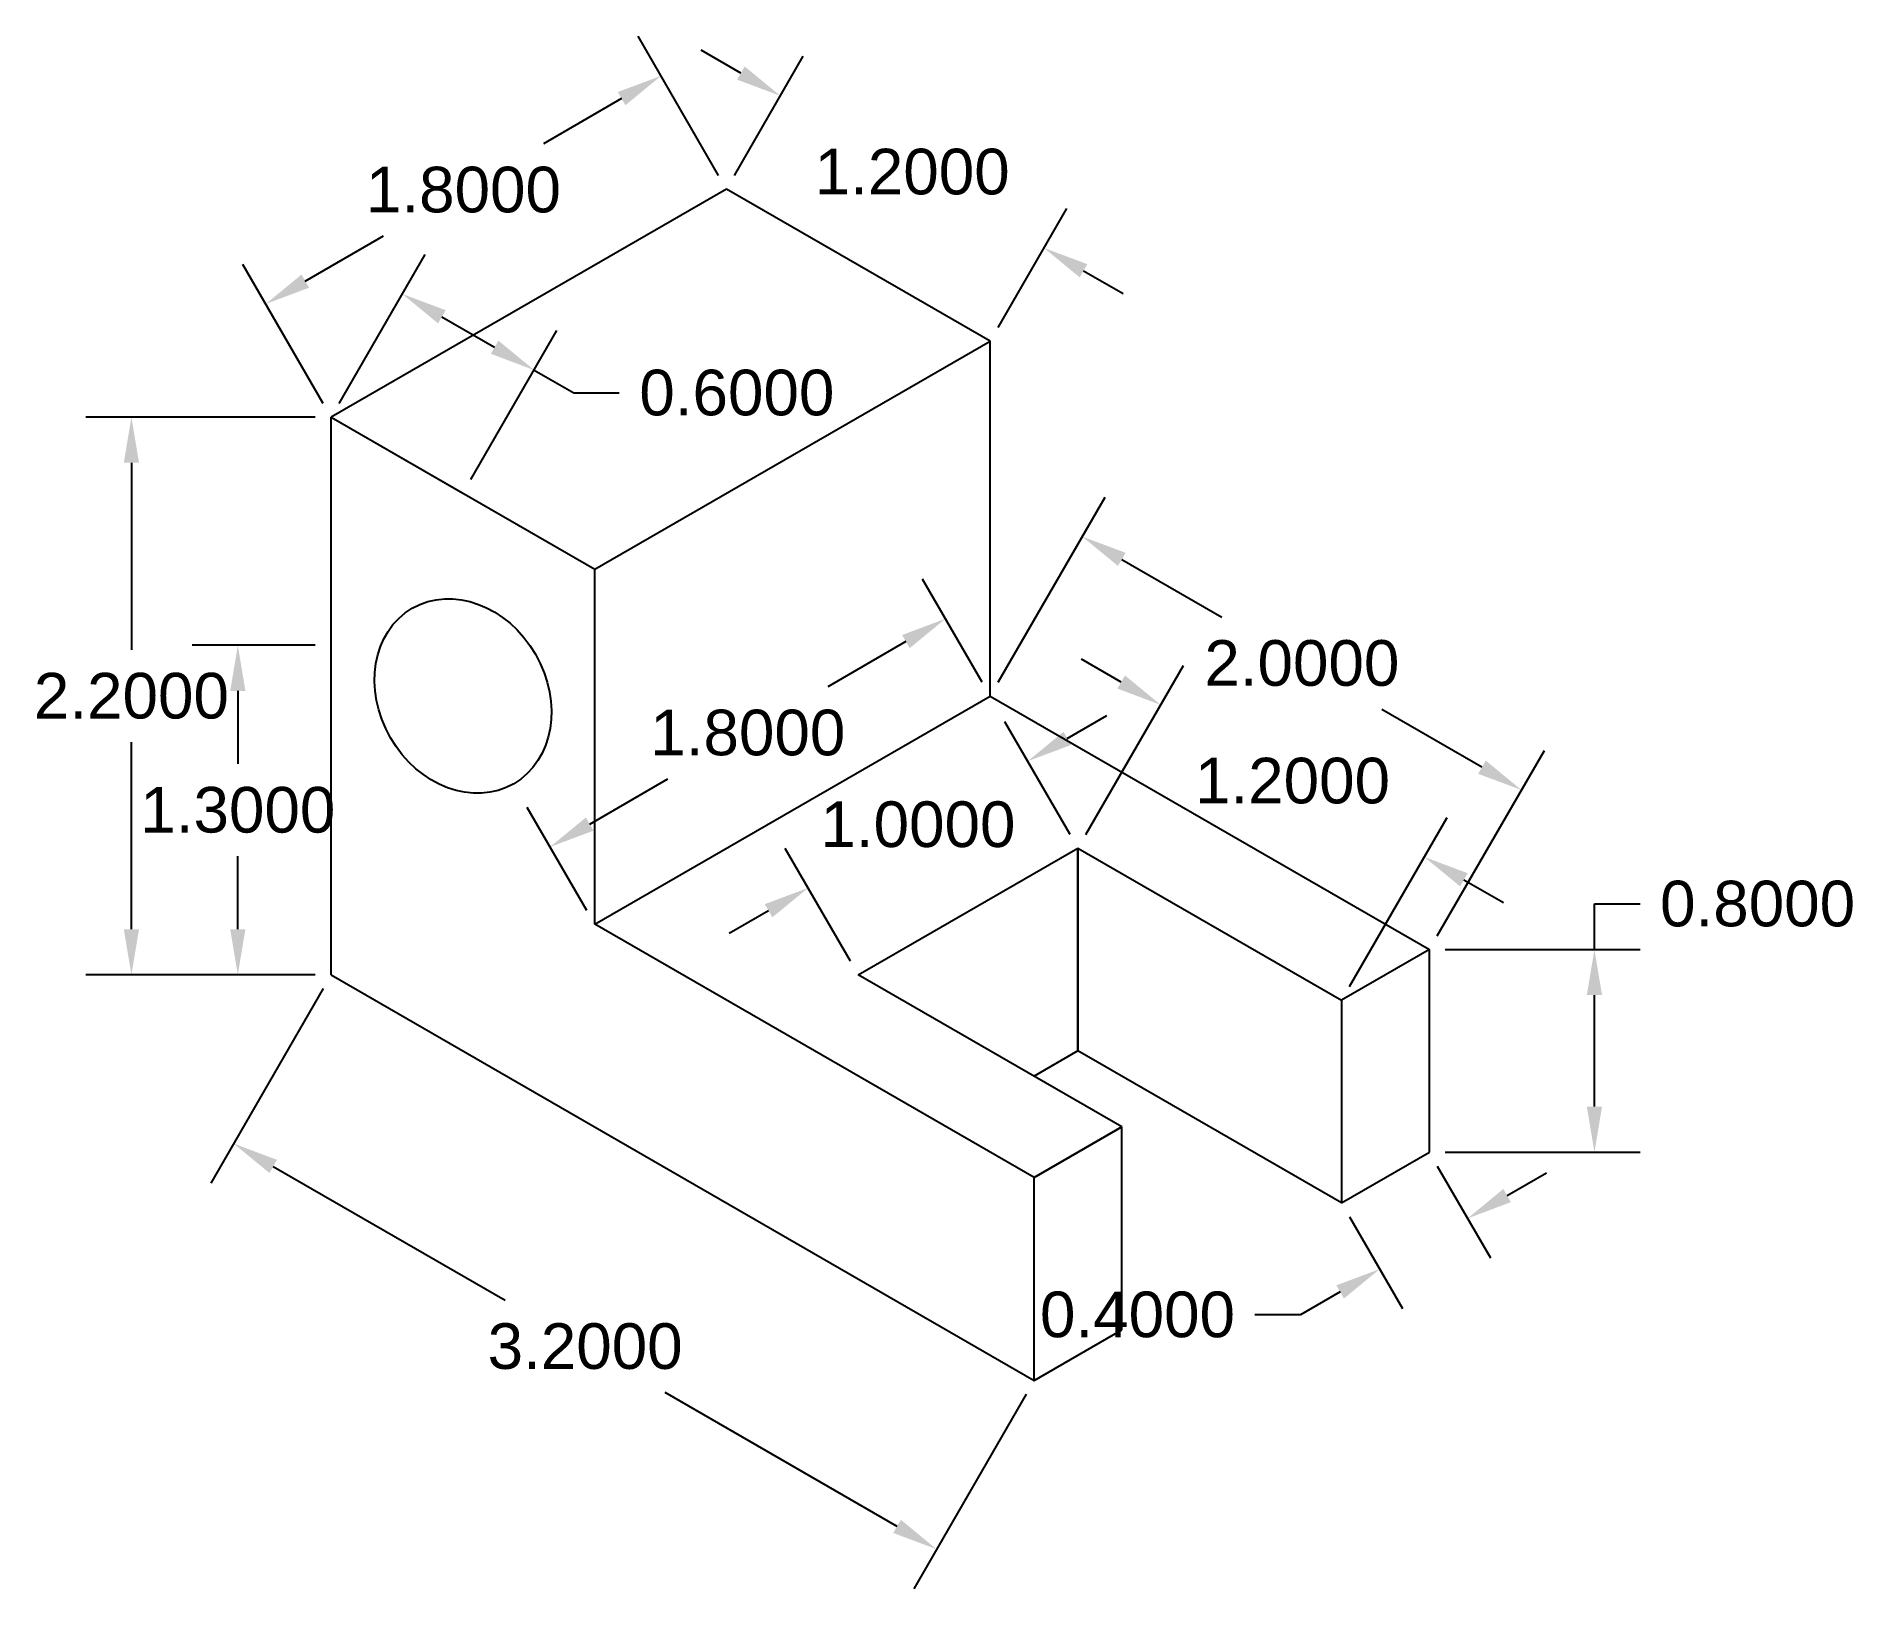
# Model space of a CAD drawing. Header units: metres. Extents: x 260966.77 to 260973.93, y 158102.56 to 158108.68.
import ezdxf

# ---------------------------------------------------------------- set-up
doc = ezdxf.new("R2010")
doc.units = ezdxf.units.M
doc.header["$MEASUREMENT"] = 0
doc.styles.get("Standard").update_dxf_attribs({"font": 'arial.ttf'})
doc.dimstyles.get("Standard").update_dxf_attribs({"dimtxt": 0.18, "dimasz": 0.18, "dimexe": 0.18, "dimexo": 0.0625, "dimgap": 0.09, "dimtad": 0, "dimtih": 1, "dimtoh": 1, "dimdec": 4, "dimzin": 0, "dimdsep": 46, "dimtxsty": 'Standard', "dimcen": 0.09, "dimadec": 0, "dimazin": 0, "dimtfac": 1, "dimtdec": 4, "dimtofl": 0, "dimtmove": 0, "dimatfit": 3, "dimfxl": 1, "dimtolj": 1, "dimtzin": 0, "dimarcsym": 0})

# ---------------------------------------------------------------- blocks, each defined once
blk = doc.blocks.new('*D2')
at = {"color": 0, "lineweight": -2, "transparency": 16777216}
for p, q in [((260967.8686, 158107.178), (260966.9634, 158107.178)), ((260967.1434, 158106.998), (260967.1434, 158106.2599)), ((260967.1434, 158105.158), (260967.1434, 158105.8961)), ((260967.8686, 158104.978), (260966.9634, 158104.978))]:
    blk.add_line(p, q, dxfattribs=at)
at = {"color": 0, "transparency": 16777216}
for points in [[(260967.1134, 158106.998), (260967.1734, 158106.998), (260967.1434, 158107.178)], [(260967.1134, 158105.158), (260967.1734, 158105.158), (260967.1434, 158104.978)]]:
    blk.add_solid(points, dxfattribs=at)
at = {"layer": 'Defpoints', "color": 0, "transparency": 16777216}
for p in [(260967.9311, 158107.178), (260967.1434, 158104.978), (260967.9311, 158104.978)]:
    blk.add_point(p, dxfattribs=at)
at = {"color": 0, "transparency": 16777216, "insert": (260967.1434, 158106.078), "char_height": 0.18, "attachment_point": 5}
blk.add_mtext('\\A1;2.2000', dxfattribs=at)
blk = doc.blocks.new('*D4')
at = {"color": 0, "lineweight": -2, "transparency": 16777216}
for p, q in [((260967.8999, 158104.9238), (260967.4568, 158104.1563)), ((260967.7026, 158104.2222), (260968.6172, 158103.6942)), ((260970.1622, 158102.8022), (260969.2476, 158103.3303)), ((260970.6712, 158103.3238), (260970.228, 158102.5563))]:
    blk.add_line(p, q, dxfattribs=at)
at = {"color": 0, "transparency": 16777216}
for points in [[(260967.7176, 158104.2482), (260967.6876, 158104.1962), (260967.5468, 158104.3122)], [(260970.1772, 158102.8282), (260970.1472, 158102.7762), (260970.318, 158102.7122)]]:
    blk.add_solid(points, dxfattribs=at)
at = {"layer": 'Defpoints', "color": 0, "transparency": 16777216}
for p in [(260967.9311, 158104.978), (260970.7024, 158103.378), (260970.318, 158102.7122)]:
    blk.add_point(p, dxfattribs=at)
at = {"color": 0, "transparency": 16777216, "insert": (260968.9324, 158103.5122), "char_height": 0.18, "attachment_point": 5}
blk.add_mtext('\\A1;3.2000', dxfattribs=at)
blk = doc.blocks.new('*D5')
at = {"color": 0, "lineweight": -2, "transparency": 16777216}
for p, q in [((260969.4587, 158108.1321), (260969.1421, 158108.6806)), ((260969.0762, 158108.4347), (260968.7677, 158108.2566)), ((260967.8291, 158107.7147), (260968.1376, 158107.8928)), ((260967.8999, 158107.2321), (260967.5832, 158107.7806))]:
    blk.add_line(p, q, dxfattribs=at)
at = {"color": 0, "transparency": 16777216}
for points in [[(260969.0612, 158108.4607), (260969.0912, 158108.4087), (260969.2321, 158108.5247)], [(260967.8141, 158107.7407), (260967.8441, 158107.6887), (260967.6732, 158107.6247)]]:
    blk.add_solid(points, dxfattribs=at)
at = {"layer": 'Defpoints', "color": 0, "transparency": 16777216}
for p in [(260969.2321, 158108.5247), (260969.49, 158108.078), (260967.9311, 158107.178)]:
    blk.add_point(p, dxfattribs=at)
at = {"color": 0, "transparency": 16777216, "insert": (260968.4526, 158108.0747), "char_height": 0.18, "attachment_point": 5}
blk.add_mtext('\\A1;1.8000', dxfattribs=at)
blk = doc.blocks.new('*D6')
at = {"color": 0, "lineweight": -2, "transparency": 16777216}
for p, q in [((260969.5464, 158108.5357), (260969.3905, 158108.6257)), ((260969.5212, 158108.1321), (260969.7923, 158108.6016)), ((260970.5605, 158107.5321), (260970.8315, 158108.0016)), ((260970.8974, 158107.7557), (260971.0533, 158107.6657))]:
    blk.add_line(p, q, dxfattribs=at)
at = {"color": 0, "transparency": 16777216}
for points in [[(260969.5614, 158108.5617), (260969.5314, 158108.5097), (260969.7023, 158108.4457)], [(260970.9124, 158107.7817), (260970.8824, 158107.7297), (260970.7415, 158107.8457)]]:
    blk.add_solid(points, dxfattribs=at)
at = {"layer": 'Defpoints', "color": 0, "transparency": 16777216}
for p in [(260969.49, 158108.078), (260970.7415, 158107.8457), (260970.5292, 158107.478)]:
    blk.add_point(p, dxfattribs=at)
at = {"color": 0, "transparency": 16777216, "insert": (260970.2219, 158108.1457), "char_height": 0.18, "attachment_point": 5}
blk.add_mtext('\\A1;1.2000', dxfattribs=at)
blk = doc.blocks.new('*D7')
at = {"color": 0, "lineweight": -2, "transparency": 16777216}
for p, q in [((260970.5605, 158106.1321), (260970.9824, 158106.8629)), ((260971.0483, 158106.6171), (260971.4434, 158106.389)), ((260972.4686, 158105.7971), (260972.0735, 158106.0252)), ((260972.2925, 158105.1321), (260972.7145, 158105.8629))]:
    blk.add_line(p, q, dxfattribs=at)
at = {"color": 0, "transparency": 16777216}
for points in [[(260971.0633, 158106.643), (260971.0333, 158106.5911), (260970.8924, 158106.7071)], [(260972.4836, 158105.823), (260972.4536, 158105.7711), (260972.6245, 158105.7071)]]:
    blk.add_solid(points, dxfattribs=at)
at = {"layer": 'Defpoints', "color": 0, "transparency": 16777216}
for p in [(260970.5292, 158106.078), (260972.6245, 158105.7071), (260972.2613, 158105.078)]:
    blk.add_point(p, dxfattribs=at)
at = {"color": 0, "transparency": 16777216, "insert": (260971.7584, 158106.2071), "char_height": 0.18, "attachment_point": 5}
blk.add_mtext('\\A1;2.0000', dxfattribs=at)
blk = doc.blocks.new('*D8')
at = {"color": 0, "lineweight": -2, "transparency": 16777216}
for p, q in [((260970.8335, 158105.9109), (260970.9894, 158106.0009)), ((260970.8444, 158105.5321), (260970.5877, 158105.9767)), ((260969.9783, 158105.0321), (260969.7216, 158105.4767)), ((260969.6557, 158105.2309), (260969.4999, 158105.1409))]:
    blk.add_line(p, q, dxfattribs=at)
at = {"color": 0, "transparency": 16777216}
for points in [[(260970.8185, 158105.9368), (260970.8485, 158105.8849), (260970.6777, 158105.8209)], [(260969.6407, 158105.2568), (260969.6707, 158105.2049), (260969.8116, 158105.3209)]]:
    blk.add_solid(points, dxfattribs=at)
at = {"layer": 'Defpoints', "color": 0, "transparency": 16777216}
for p in [(260970.8756, 158105.478), (260969.8116, 158105.3209), (260970.0096, 158104.978)]:
    blk.add_point(p, dxfattribs=at)
at = {"color": 0, "transparency": 16777216, "insert": (260970.2446, 158105.5709), "char_height": 0.18, "attachment_point": 5}
blk.add_mtext('\\A1;1.0000', dxfattribs=at)
blk = doc.blocks.new('*D9')
at = {"color": 0, "lineweight": -2, "transparency": 16777216}
for p, q in [((260972.2925, 158104.2238), (260972.5018, 158103.8613)), ((260972.5677, 158104.1072), (260972.7236, 158104.1972)), ((260971.9461, 158104.0238), (260972.1554, 158103.6613)), ((260971.9095, 158103.7272), (260971.7536, 158103.6372)), ((260971.7536, 158103.6372), (260971.5736, 158103.6372))]:
    blk.add_line(p, q, dxfattribs=at)
at = {"color": 0, "transparency": 16777216}
for points in [[(260972.5527, 158104.1332), (260972.5827, 158104.0812), (260972.4118, 158104.0172)], [(260971.8945, 158103.7532), (260971.9245, 158103.7012), (260972.0654, 158103.8172)]]:
    blk.add_solid(points, dxfattribs=at)
at = {"layer": 'Defpoints', "color": 0, "transparency": 16777216}
for p in [(260972.2613, 158104.278), (260971.9148, 158104.078), (260972.0654, 158103.8172)]:
    blk.add_point(p, dxfattribs=at)
at = {"color": 0, "transparency": 16777216, "insert": (260971.1103, 158103.6372), "char_height": 0.18, "attachment_point": 5}
blk.add_mtext('\\A1;0.4000', dxfattribs=at)
blk = doc.blocks.new('*D10')
at = {"color": 0, "lineweight": -2, "transparency": 16777216}
for p, q in [((260972.912, 158105.078), (260972.912, 158105.258)), ((260972.912, 158105.258), (260973.092, 158105.258)), ((260972.3238, 158105.078), (260973.092, 158105.078)), ((260972.912, 158104.458), (260972.912, 158104.898)), ((260972.3238, 158104.278), (260973.092, 158104.278))]:
    blk.add_line(p, q, dxfattribs=at)
at = {"color": 0, "transparency": 16777216}
for points in [[(260972.882, 158104.898), (260972.942, 158104.898), (260972.912, 158105.078)], [(260972.882, 158104.458), (260972.942, 158104.458), (260972.912, 158104.278)]]:
    blk.add_solid(points, dxfattribs=at)
at = {"layer": 'Defpoints', "color": 0, "transparency": 16777216}
for p in [(260972.2613, 158105.078), (260972.912, 158105.078), (260972.2613, 158104.278)]:
    blk.add_point(p, dxfattribs=at)
at = {"color": 0, "transparency": 16777216, "insert": (260973.5553, 158105.258), "char_height": 0.18, "attachment_point": 5}
blk.add_mtext('\\A1;0.8000', dxfattribs=at)
blk = doc.blocks.new('*D11')
at = {"color": 0, "lineweight": -2, "transparency": 16777216}
for p, q in [((260971.046, 158106.1331), (260970.8901, 158106.2231)), ((260970.9069, 158105.5321), (260971.2919, 158106.199)), ((260971.9461, 158104.9321), (260972.3311, 158105.599)), ((260972.397, 158105.3531), (260972.5529, 158105.2631))]:
    blk.add_line(p, q, dxfattribs=at)
at = {"color": 0, "transparency": 16777216}
for points in [[(260971.061, 158106.1591), (260971.031, 158106.1072), (260971.2019, 158106.0431)], [(260972.412, 158105.3791), (260972.382, 158105.3272), (260972.2411, 158105.4431)]]:
    blk.add_solid(points, dxfattribs=at)
at = {"layer": 'Defpoints', "color": 0, "transparency": 16777216}
for p in [(260970.8756, 158105.478), (260972.2411, 158105.4431), (260971.9148, 158104.878)]:
    blk.add_point(p, dxfattribs=at)
at = {"color": 0, "transparency": 16777216, "insert": (260971.7215, 158105.7431), "char_height": 0.18, "attachment_point": 5}
blk.add_mtext('\\A1;1.2000', dxfattribs=at)
blk = doc.blocks.new('*D12')
at = {"color": 0, "lineweight": -2, "transparency": 16777216}
for p, q in [((260970.498, 158106.1321), (260970.2632, 158106.5387)), ((260970.1973, 158106.2928), (260969.8889, 158106.1147)), ((260968.9503, 158105.5728), (260969.2587, 158105.7509)), ((260968.9391, 158105.2321), (260968.7044, 158105.6387))]:
    blk.add_line(p, q, dxfattribs=at)
at = {"color": 0, "transparency": 16777216}
for points in [[(260970.1823, 158106.3188), (260970.2123, 158106.2668), (260970.3532, 158106.3828)], [(260968.9353, 158105.5988), (260968.9653, 158105.5468), (260968.7944, 158105.4828)]]:
    blk.add_solid(points, dxfattribs=at)
at = {"layer": 'Defpoints', "color": 0, "transparency": 16777216}
for p in [(260970.3532, 158106.3828), (260970.5292, 158106.078), (260968.9704, 158105.178)]:
    blk.add_point(p, dxfattribs=at)
at = {"color": 0, "transparency": 16777216, "insert": (260969.5738, 158105.9328), "char_height": 0.18, "attachment_point": 5}
blk.add_mtext('\\A1;1.8000', dxfattribs=at)
blk = doc.blocks.new('*D13')
at = {"color": 0, "lineweight": -2, "transparency": 16777216}
for p, q in [((260967.9624, 158107.2321), (260968.3017, 158107.8199)), ((260968.3676, 158107.574), (260968.5755, 158107.454)), ((260968.482, 158106.9321), (260968.8213, 158107.5199)), ((260968.7313, 158107.364), (260968.8872, 158107.274)), ((260968.8872, 158107.274), (260969.0672, 158107.274))]:
    blk.add_line(p, q, dxfattribs=at)
at = {"color": 0, "transparency": 16777216}
for points in [[(260968.3826, 158107.6), (260968.3526, 158107.548), (260968.2117, 158107.664)], [(260968.5905, 158107.48), (260968.5605, 158107.428), (260968.7313, 158107.364)]]:
    blk.add_solid(points, dxfattribs=at)
at = {"layer": 'Defpoints', "color": 0, "transparency": 16777216}
for p in [(260968.7313, 158107.364), (260967.9311, 158107.178), (260968.4507, 158106.878)]:
    blk.add_point(p, dxfattribs=at)
at = {"color": 0, "transparency": 16777216, "insert": (260969.5306, 158107.274), "char_height": 0.18, "attachment_point": 5}
blk.add_mtext('\\A1;0.6000', dxfattribs=at)
blk = doc.blocks.new('*D14')
at = {"color": 0, "lineweight": -2, "transparency": 16777216}
for p, q in [((260967.8686, 158106.278), (260967.383, 158106.278)), ((260967.563, 158106.098), (260967.563, 158105.8099)), ((260967.563, 158105.158), (260967.563, 158105.446)), ((260967.8686, 158104.978), (260967.383, 158104.978))]:
    blk.add_line(p, q, dxfattribs=at)
at = {"color": 0, "transparency": 16777216}
for points in [[(260967.533, 158106.098), (260967.593, 158106.098), (260967.563, 158106.278)], [(260967.533, 158105.158), (260967.593, 158105.158), (260967.563, 158104.978)]]:
    blk.add_solid(points, dxfattribs=at)
at = {"layer": 'Defpoints', "color": 0, "transparency": 16777216}
for p in [(260967.563, 158106.278), (260967.9311, 158106.278), (260967.9311, 158104.978)]:
    blk.add_point(p, dxfattribs=at)
at = {"color": 0, "transparency": 16777216, "insert": (260967.563, 158105.628), "char_height": 0.18, "attachment_point": 5}
blk.add_mtext('\\A1;1.3000', dxfattribs=at)

msp = doc.modelspace()

# ---------------------------------------------------------------- linework, layer by layer
for p, q in [((260969.48998, 158108.07798), (260967.93113, 158107.17798)), ((260970.52921, 158107.47798), (260969.48998, 158108.07798)), ((260968.97036, 158106.57798), (260970.52921, 158107.47798)), ((260970.52921, 158106.07798), (260970.52921, 158107.47798)), ((260967.93113, 158104.97798), (260967.93113, 158107.17798)), ((260967.93113, 158107.17798), (260968.97036, 158106.57798)), ((260967.93113, 158107.17798), (260968.97036, 158106.57798)), ((260967.93113, 158107.17798), (260968.45075, 158106.87798)), ((260968.97036, 158105.17798), (260968.97036, 158106.57798)), ((260967.93113, 158104.97798), (260967.93113, 158106.27798)), ((260968.97036, 158105.17798), (260970.52921, 158106.07798)), ((260970.52921, 158106.07798), (260972.26126, 158105.07798)), ((260970.00959, 158104.97798), (260970.87562, 158105.47798)), ((260970.87562, 158105.47798), (260971.91485, 158104.87798)), ((260970.87562, 158104.67798), (260970.87562, 158105.47798)), ((260970.87562, 158105.47798), (260970.87562, 158104.67798)), ((260970.70241, 158104.17798), (260968.97036, 158105.17798)), ((260972.26126, 158105.07798), (260971.91485, 158104.87798)), ((260972.26126, 158104.27798), (260972.26126, 158105.07798)), ((260967.93113, 158104.97798), (260970.70241, 158103.37798)), ((260971.04882, 158104.37798), (260970.00959, 158104.97798)), ((260971.91485, 158104.87798), (260971.91485, 158104.07798)), ((260971.91485, 158104.87798), (260971.91485, 158104.07798)), ((260970.87562, 158104.67798), (260970.70241, 158104.57798)), ((260971.91485, 158104.07798), (260970.87562, 158104.67798)), ((260971.04882, 158104.37798), (260970.70241, 158104.17798)), ((260970.70241, 158104.17798), (260971.04882, 158104.37798)), ((260971.04882, 158103.57798), (260971.04882, 158104.37798)), ((260971.91485, 158104.07798), (260972.26126, 158104.27798)), ((260970.70241, 158103.37798), (260970.70241, 158104.17798)), ((260970.70241, 158103.37798), (260971.04882, 158103.57798))]:
    msp.add_line(p, q)
msp.add_ellipse((260968.45075, 158106.07798), major_axis=(0.2, -0.34641), ratio=0.824852)

# ---------------------------------------------------------------- dimensions: what is measured, and where the dimension line sits
for p1, p2, distance, picture, middle in [((260967.93113, 158107.17798), (260969.48998, 158108.07798), 0.51582, '*D5', (260968.45265, 158108.07469)), ((260969.48998, 158108.07798), (260970.52921, 158107.47798), 0.42461, '*D6', (260970.2219, 158108.1457)), ((260967.93113, 158107.17798), (260968.45075, 158106.87798), 0.5612, '*D13', (260969.53055, 158107.27399)), ((260970.52921, 158106.07798), (260972.26126, 158105.07798), 0.7264, '*D7', (260971.75844, 158106.20706)), ((260968.97036, 158105.17798), (260970.52921, 158106.07798), 0.35199, '*D12', (260969.57379, 158105.93281)), ((260970.87562, 158105.47798), (260971.91485, 158104.87798), 0.6526, '*D11', (260971.72153, 158105.74314)), ((260970.87562, 158105.47798), (260970.00959, 158104.97798), -0.39593, '*D8', (260970.24464, 158105.57086)), ((260972.26126, 158104.27798), (260972.26126, 158105.07798), -0.65075, '*D10', (260973.55533, 158105.25798)), ((260967.93113, 158104.97798), (260970.70241, 158103.37798), -0.76875, '*D4', (260968.9324, 158103.51222)), ((260972.26126, 158104.27798), (260971.91485, 158104.07798), 0.30109, '*D9', (260971.11031, 158103.63722))]:
    dim = msp.add_aligned_dim(p1=p1, p2=p2, distance=distance, dimstyle='Standard')
    dim.commit()
    dim.dimension.update_dxf_attribs({"geometry": picture, "text_midpoint": middle})
for base, p1, p2, picture, middle in [((260967.14337, 158104.97798), (260967.93113, 158107.17798), (260967.93113, 158104.97798), '*D2', (260967.14337, 158106.07798)), ((260967.56301, 158106.27798), (260967.93113, 158104.97798), (260967.93113, 158106.27798), '*D14', (260967.56301, 158105.62798))]:
    dim = msp.add_linear_dim(base=base, p1=p1, p2=p2, angle=90, dimstyle='Standard')
    dim.commit()
    dim.dimension.update_dxf_attribs({"geometry": picture, "text_midpoint": middle})

doc.saveas('drawing.dxf')
